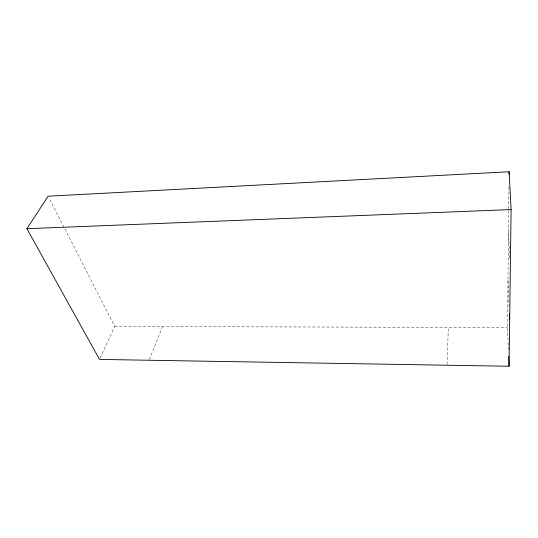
<?xml version="1.0" encoding="UTF-8"?>
<svg xmlns="http://www.w3.org/2000/svg" width="538" height="538" viewBox="0 0 538 538"><rect width="100%" height="100%" fill="white"/><g stroke="black" fill="none" stroke-linecap="round" stroke-linejoin="round"><path stroke-width="0.4" stroke-dasharray="2.69 2.02" d="M508.403 349.781L507.495 327.548L508.948 185.119M447.071 364.394L448.349 327.38M149.382 359.485L162.516 326.579M100.196 357.925L114.688 326.452L48.904 197.708M114.688 326.452L507.495 327.548M508.471 231.918L509.748 258.738M507.98 280.554L509.096 306.129"/><path stroke-width="0.81" d="M509.062 174.251L509.089 171.75L48.138 196.209L26.9 228.697L99.51 359.424L509.069 366.25L511.1 209.578L509.089 171.75M26.9 228.697L511.1 209.578M509.425 313.56L509.681 319.33M508.666 356.371L509.069 366.25"/></g></svg>
